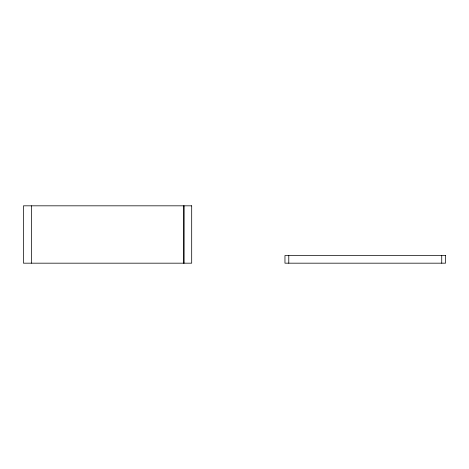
<?xml version="1.0" encoding="UTF-8"?>
<svg xmlns="http://www.w3.org/2000/svg" width="469" height="469" viewBox="0 0 469 469"><rect width="100%" height="100%" fill="white"/><g stroke="black" fill="none" stroke-linecap="round" stroke-linejoin="round"><path stroke-width="0.7" d="M441.728 255.529L441.728 263.179M288.781 255.529L288.781 263.179M184.041 205.821L184.006 263.179M183.76 205.821L183.76 263.179M31.376 205.821L31.376 263.179M191.692 205.821L23.45 205.821L23.45 263.179L191.692 263.179L191.692 205.821M445.55 255.529L284.959 255.529L284.959 263.179L445.55 263.179L445.55 255.529"/></g></svg>
